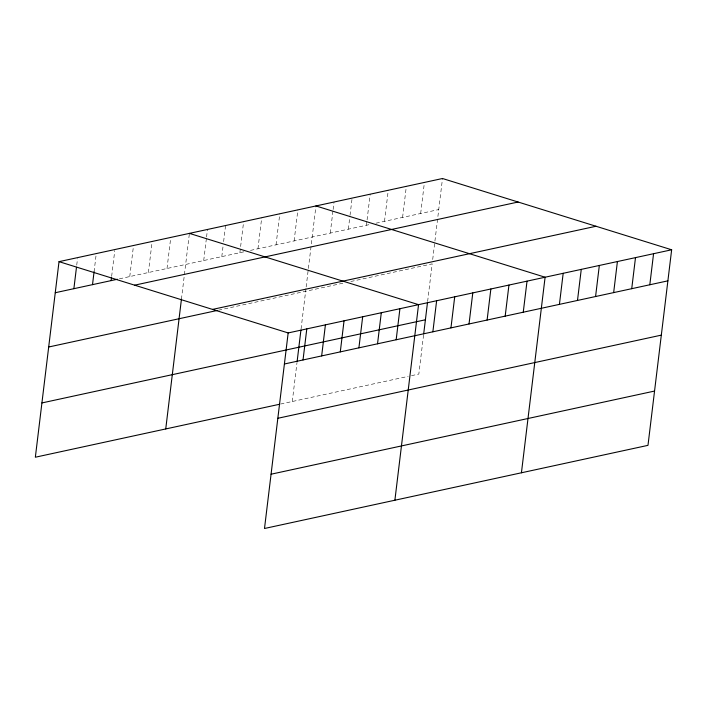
<?xml version="1.0" encoding="UTF-8"?>
<svg xmlns="http://www.w3.org/2000/svg" width="707" height="707" viewBox="0 0 707 707"><rect width="100%" height="100%" fill="white"/><g stroke="black" fill="none" stroke-linecap="round" stroke-linejoin="round"><path stroke-width="0.53" stroke-dasharray="3.54 2.65" d="M76.736 265.116L77.514 258.691M94.066 271.788L96.011 255.722M111.653 276.322L114.764 250.614M129.761 276.57L133.526 245.497M148.39 272.531L152.146 241.458M167.011 268.492L170.776 237.419M181.434 299.194L189.405 233.381M203.722 260.538L206.444 238.038M206.568 236.96L207.478 229.466M221.795 256.614L223.094 245.903M223.615 241.617L225.56 225.542M239.876 252.691L243.641 221.627M257.958 248.776L261.714 217.703M276.03 244.852L279.795 213.788M294.112 240.937L297.877 209.864M292.283 401.505L297.011 362.426M301.067 328.941L306.016 288.041M306.149 286.954L308.252 269.588M308.385 268.501L315.949 205.94M330.266 233.098L332.988 210.598M333.121 209.528L334.031 202.025M348.348 229.174L349.903 216.315M350.036 215.246L352.113 198.101M366.429 225.259L366.942 220.973M367.074 219.895L370.185 194.186M384.502 221.335L388.267 190.263M402.583 217.411L406.348 186.348M420.665 213.496L424.421 182.424M423.564 334.985L418.836 374.065L409.265 376.142M427.62 301.5L432.171 263.861L349.223 281.846M432.702 259.513L434.796 242.148M434.929 241.06L442.502 178.509M119.412 278.814L244.127 251.772M250.508 250.393L369.62 224.561M376 223.182L438.738 209.572M218.419 310.205L344.972 282.765M280.591 404.042L408.204 376.371"/><path stroke-width="1.06" d="M671.65 249.783L288.164 332.935L264.498 528.491L647.983 445.348L671.65 249.783L442.502 178.509L59.017 261.652L35.35 457.217L279.521 404.271M73.882 288.686L76.48 267.255M92.511 284.647L94.066 271.788M111.132 280.608L111.52 277.391M165.738 428.946L181.434 299.194M297.143 361.339L300.935 330.019M303.029 359.96L306.794 328.896M321.658 355.921L325.414 324.858M340.288 351.883L344.044 320.819M358.909 347.844L362.673 316.78M377.538 343.805L381.294 312.741M396.167 339.767L399.923 308.703M394.886 500.22L418.553 304.664L189.405 233.381M423.696 333.898L427.488 302.578M432.87 331.813L436.626 300.74M450.951 327.889L454.707 296.816M469.024 323.974L472.789 292.901M487.105 320.05L490.861 288.977M505.187 316.126L508.943 285.062M523.26 312.211L527.024 281.139M521.43 472.789L545.097 277.224L315.949 205.94M559.423 304.372L563.179 273.3M577.495 300.448L581.26 269.385M595.577 296.533L599.333 265.461M613.658 292.61L617.414 261.537M631.731 288.695L635.496 257.622M649.813 284.771L653.568 253.698M55.252 292.725L117.344 279.265M134.639 285.177L518.116 202.025M212.542 309.41L596.028 226.258M48.686 347.004L217.358 310.435M41.916 402.937L425.402 319.785M284.408 363.999L667.894 280.847M277.833 418.288L661.319 335.136M271.064 474.211L654.549 391.059M59.017 261.652L288.164 332.935"/></g></svg>
